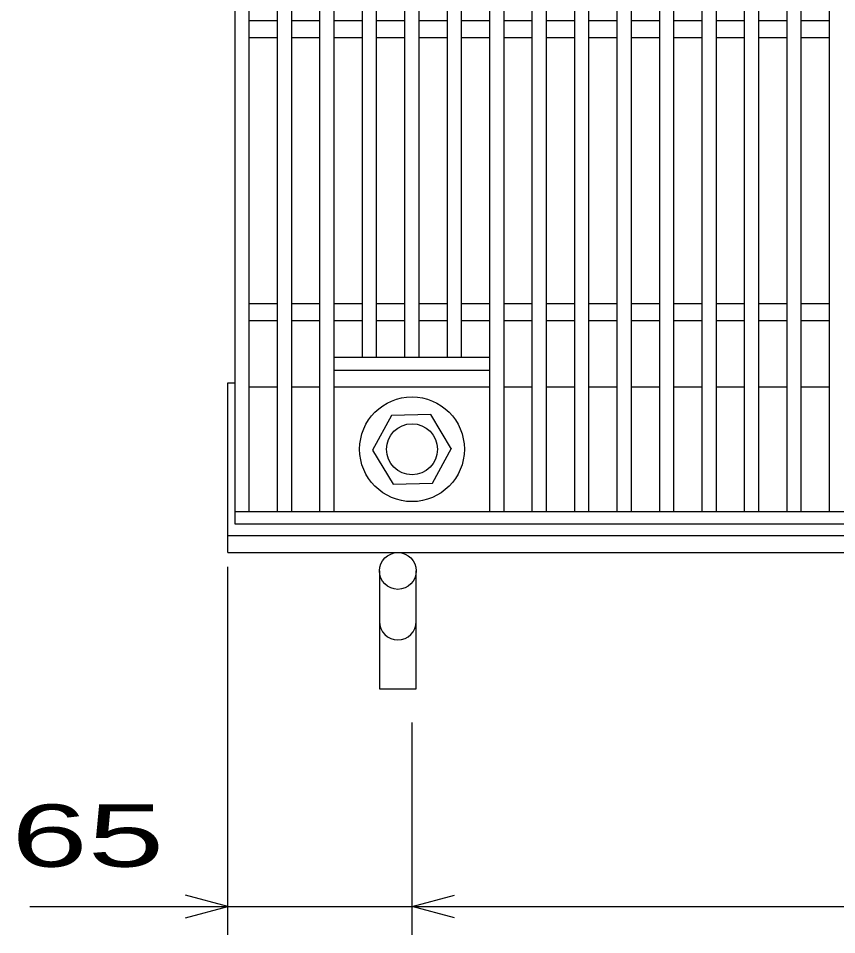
# Model space of a CAD drawing. Units: millimetres, scale not verified. Extents: x -1820 to 1731, y -1282 to 1054.
# Drawn here: x -1424.6 to -1135.5, y -321 to 2.8 of the extents above; entities that cross this region are included whole.
import ezdxf
from ezdxf.enums import TextEntityAlignment as Align

# ---------------------------------------------------------------- set-up
doc = ezdxf.new("R2010")
doc.units = ezdxf.units.MM
doc.header["$LTSCALE"] = 10
for name, color, linetype, lineweight in [('16', 3, 'Continuous', 25), ('19', 6, 'Continuous', 25), ('22', 4, 'Continuous', 25)]:
    doc.layers.add(name, color=color, linetype=linetype, lineweight=lineweight)
doc.styles.add('ベクトル', font='')
doc.styles.get('ベクトル').set_extended_font_data('ベクトル')

msp = doc.modelspace()

# ---------------------------------------------------------------- linework, layer by layer
at = {"layer": '16'}
for p, q in [((-1348, -171.5), (-1348, 469.5)), ((-1343, -171.5), (-1343, 469.5)), ((-1333, -171.5), (-1333, 469.5)), ((-1328, -171.5), (-1328, 469.5)), ((-1318, -171.5), (-1318, 469.5)), ((-1313, -171.5), (-1313, 469.5)), ((-1258, -171.5), (-1258, 469.5)), ((-1253, -171.5), (-1253, 469.5)), ((-1243, -171.5), (-1243, 469.5)), ((-1238, -171.5), (-1238, 469.5)), ((-1228, -171.5), (-1228, 469.5)), ((-1223, -171.5), (-1223, 469.5)), ((-1213, -171.5), (-1213, 469.5)), ((-1208, -171.5), (-1208, 469.5)), ((-1198, -171.5), (-1198, 469.5)), ((-1193, -171.5), (-1193, 469.5)), ((-1183, -171.5), (-1183, 469.5)), ((-1178, -171.5), (-1178, 469.5)), ((-1168, -171.5), (-1168, 469.5)), ((-1163, -171.5), (-1163, 469.5)), ((-1153, -171.5), (-1153, 469.5)), ((-1148, -171.5), (-1148, 469.5)), ((-1138, -171.5), (-1138, 469.5)), ((-1303, -117), (-1303, 415)), ((-1298, -117), (-1298, 415)), ((-1288, -117), (-1288, 415)), ((-1283, -117), (-1283, 415)), ((-1273, -117), (-1273, 415)), ((-1268, -117), (-1268, 415)), ((-1343, 2), (-1333, 2)), ((-1328, 2), (-1318, 2)), ((-1313, 2), (-1303, 2)), ((-1298, 2), (-1288, 2)), ((-1283, 2), (-1273, 2)), ((-1268, 2), (-1258, 2)), ((-1253, 2), (-1243, 2)), ((-1238, 2), (-1228, 2)), ((-1223, 2), (-1213, 2)), ((-1208, 2), (-1198, 2)), ((-1193, 2), (-1183, 2)), ((-1178, 2), (-1168, 2)), ((-1163, 2), (-1153, 2)), ((-1148, 2), (-1138, 2)), ((-1343, -4), (-1333, -4)), ((-1328, -4), (-1318, -4)), ((-1313, -4), (-1303, -4)), ((-1298, -4), (-1288, -4)), ((-1283, -4), (-1273, -4)), ((-1268, -4), (-1258, -4)), ((-1253, -4), (-1243, -4)), ((-1238, -4), (-1228, -4)), ((-1223, -4), (-1213, -4)), ((-1208, -4), (-1198, -4)), ((-1193, -4), (-1183, -4)), ((-1178, -4), (-1168, -4)), ((-1163, -4), (-1153, -4)), ((-1148, -4), (-1138, -4)), ((-1343, -98), (-1333, -98)), ((-1328, -98), (-1318, -98)), ((-1313, -98), (-1303, -98)), ((-1298, -98), (-1288, -98)), ((-1283, -98), (-1273, -98)), ((-1268, -98), (-1258, -98)), ((-1253, -98), (-1243, -98)), ((-1238, -98), (-1228, -98)), ((-1223, -98), (-1213, -98)), ((-1208, -98), (-1198, -98)), ((-1193, -98), (-1183, -98)), ((-1178, -98), (-1168, -98)), ((-1163, -98), (-1153, -98)), ((-1148, -98), (-1138, -98)), ((-1343, -104), (-1333, -104)), ((-1328, -104), (-1318, -104)), ((-1313, -104), (-1303, -104)), ((-1298, -104), (-1288, -104)), ((-1283, -104), (-1273, -104)), ((-1268, -104), (-1258, -104)), ((-1253, -104), (-1243, -104)), ((-1238, -104), (-1228, -104)), ((-1223, -104), (-1213, -104)), ((-1208, -104), (-1198, -104)), ((-1193, -104), (-1183, -104)), ((-1178, -104), (-1168, -104)), ((-1163, -104), (-1153, -104)), ((-1148, -104), (-1138, -104)), ((-1313, -117), (-1258, -117)), ((-1313, -121.5), (-1313, -117)), ((-1258, -121.5), (-1258, -117)), ((-1313, -121.5), (-1258, -121.5)), ((-1343, -127.5), (-1333, -127.5)), ((-1328, -127.5), (-1318, -127.5)), ((-1313, -127.5), (-1258, -127.5)), ((-1253, -127.5), (-1243, -127.5)), ((-1238, -127.5), (-1228, -127.5)), ((-1223, -127.5), (-1213, -127.5)), ((-1208, -127.5), (-1198, -127.5)), ((-1193, -127.5), (-1183, -127.5)), ((-1178, -127.5), (-1168, -127.5)), ((-1163, -127.5), (-1153, -127.5)), ((-1148, -127.5), (-1138, -127.5)), ((-1292.79, -137.55), (-1299.5, -149.84)), ((-1278.8, -137.21), (-1292.79, -137.55)), ((-1271.5, -149.5), (-1278.8, -137.21)), ((-1299.5, -149.84), (-1292.2, -161.79)), ((-1278.21, -161.45), (-1271.5, -149.16)), ((-1292.2, -161.79), (-1278.21, -161.45)), ((-1348, -171.5), (-353, -171.5)), ((-1348, -176), (-1348, -171.5)), ((-1348, -171.5), (-1343, -171.5)), ((-1333, -171.5), (-1328, -171.5)), ((-1318, -171.5), (-1313, -171.5)), ((-1303, -171.5), (-1298, -171.5)), ((-1288, -171.5), (-1283, -171.5)), ((-1273, -171.5), (-1268, -171.5)), ((-1258, -171.5), (-1253, -171.5)), ((-1243, -171.5), (-1238, -171.5)), ((-1228, -171.5), (-1223, -171.5)), ((-1213, -171.5), (-1208, -171.5)), ((-1198, -171.5), (-1193, -171.5)), ((-1183, -171.5), (-1178, -171.5)), ((-1168, -171.5), (-1163, -171.5)), ((-1153, -171.5), (-1148, -171.5)), ((-1138, -171.5), (-1133, -171.5)), ((-353, -176), (-1348, -176))]:
    msp.add_line(p, q, dxfattribs=at)
for radius in [18.5, 9]:
    msp.add_circle((-1285.5, -149.5), radius, dxfattribs=at)
at = {"layer": '19'}
for p, q in [((-1350.5, -186), (-1350.5, -126)), ((-1350.5, -126), (-1348, -126)), ((-1350.5, -180), (-350.5, -180)), ((-1350.5, -186), (-350.5, -186)), ((-1297, -192.5), (-1297, -234.12)), ((-1284, -234.12), (-1284, -192.5)), ((-1297, -234.12), (-1284, -234.12))]:
    msp.add_line(p, q, dxfattribs=at)
msp.add_circle((-1290.5, -192.5), 6.5, dxfattribs=at)
msp.add_arc((-1290.5, -210.34), 6.5, 180, 0, dxfattribs=at)
at = {"layer": '22'}
for p, q in [((-1350.5, -321), (-1350.5, -191)), ((-1285.5, -321), (-1285.5, -246)), ((-1350.5, -311), (-1365.5, -307)), ((-1285.5, -311), (-1270.5, -307)), ((-1420.5, -311), (-1350.5, -311)), ((-1365.5, -315), (-1350.5, -311)), ((-1350.5, -311), (-1285.5, -311)), ((-1270.5, -315), (-1285.5, -311)), ((-1285.5, -311), (-415.5, -311))]:
    msp.add_line(p, q, dxfattribs=at)

# ---------------------------------------------------------------- texts
at = {"layer": '22', "color": 2, "style": 'ベクトル', "width": 1.65}
msp.add_text(' 65 ', height=21.99, dxfattribs=at).set_placement((-1440.5, -286), align=Align.MIDDLE_LEFT)

doc.saveas('drawing.dxf')
